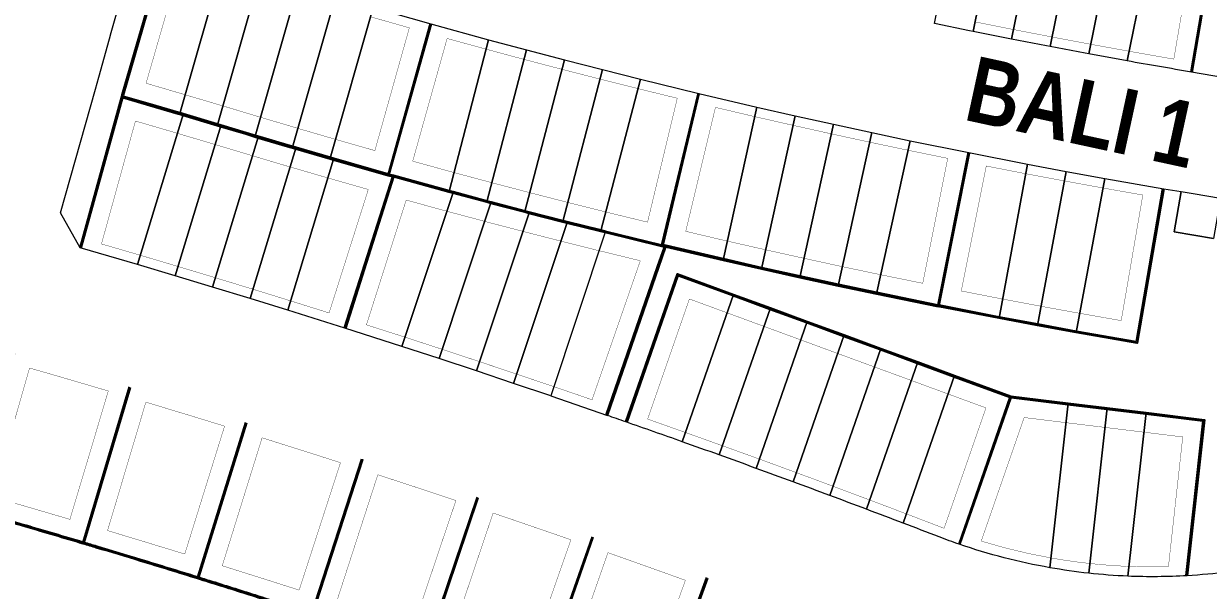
# Model space of a CAD drawing. Header units: centimetres. Extents: x -6122352 to 6876996, y -1694241 to 2592194.
# Drawn here: x 1224188 to 1405291, y -14655 to 72043 of the extents above; entities that cross this region are included whole.
import ezdxf

# ---------------------------------------------------------------- set-up
doc = ezdxf.new("R2010")
doc.units = ezdxf.units.CM
doc.header["$MEASUREMENT"] = 0
doc.linetypes.add('XR-AR-END-SETTING OUT PLAN$0$23261-XR-AR-SI-GF$0$HIDDEN', pattern=[0.375, 0.25, -0.125])
for name, color, linetype, lineweight, true_color in [('08-Compound Wall-2', 6, 'Continuous', 25, 0xff00ff), ('23585-XR-AR-DAMAC PLOT LIMITS$0$1-End units', 7, 'Continuous', 5, 0xf8991e), ('23585-XR-AR-DAMAC PLOT LIMITS$0$1-Open Space', 7, 'Continuous', 5, 0x90cf5a), ('23585-XR-AR-DAMAC PLOT LIMITS$0$1-Utility', 7, 'Continuous', 5, 0x8db1ff)]:
    doc.layers.add(name, color=color, linetype=linetype, lineweight=lineweight, true_color=true_color)
for name, color, linetype, lineweight in [('23585-XR-AR-BOUNDARY WALLS AND SETBACKS$0$A-ANNO-TEXT', 3, 'Continuous', 25), ('23585-XR-AR-DAMAC PLOT LIMITS$0$1-Mid units', 41, 'Continuous', 5), ('A-ANNO-TEXT', 3, 'Continuous', 25)]:
    doc.layers.add(name, color=color, linetype=linetype, lineweight=lineweight)
for name, color, linetype in [('23585-XR-AR-BOUNDARY WALLS AND SETBACKS$0$cluster name', 2, 'Continuous'), ('23585-XR-AR-BOUNDARY WALLS AND SETBACKS$0$setback', 7, 'XR-AR-END-SETTING OUT PLAN$0$23261-XR-AR-SI-GF$0$HIDDEN'), ('@MI-REF LAYER', 7, 'Continuous')]:
    doc.layers.add(name, color=color, linetype=linetype)
doc.styles.add('23585-XR-AR-BOUNDARY WALLS AND SETBACKS$0$Arial', font='arialbd.ttf')

# ---------------------------------------------------------------- blocks, each defined once
blk = doc.blocks.new('23585-XR-AR-BOUNDARY WALLS AND SETBACKS$0$A$Cfa569a08')
at = {"layer": '23585-XR-AR-BOUNDARY WALLS AND SETBACKS$0$cluster name', "style": '23585-XR-AR-BOUNDARY WALLS AND SETBACKS$0$Arial', "width": 0.8}
blk.add_text('BALI 1', height=10, rotation=35.2666, dxfattribs=at).set_placement((497273.17, 2769944.17))
blk = doc.blocks.new('23585-XR-AR-BOUNDARY WALLS AND SETBACKS')
at = {"layer": '08-Compound Wall-2'}
for points in [[(497291.57, 2769974.95), (497276.91, 2769993.82)], [(497276.75, 2769993.7), (497291.42, 2769974.83)], [(497301.63, 2769959.59), (497316.21, 2769940.78), (497308.86, 2769935.13), (497304.07, 2769931.51), (497299.27, 2769927.91), (497291.73, 2769922.34), (497277.67, 2769941.54)], [(497301.79, 2769959.71), (497316.49, 2769940.75), (497308.98, 2769934.97), (497304.19, 2769931.35), (497299.39, 2769927.75), (497291.77, 2769922.12)], [(497277.51, 2769941.42), (497291.57, 2769922.22), (497283.88, 2769916.63), (497279, 2769913.14), (497274.1, 2769909.68), (497269.19, 2769906.24), (497264.25, 2769902.82), (497256.82, 2769897.76), (497256.4, 2769897.47), (497243.08, 2769917.19)], [(497272.55, 2769874.98), (497261.15, 2769896.1), (497269.28, 2769900.3), (497274.61, 2769903.06), (497279.94, 2769905.81), (497285.27, 2769908.57), (497290.6, 2769911.32), (497295.93, 2769914.08), (497301.26, 2769916.84), (497309.39, 2769921.04), (497316.1, 2769926.77), (497320.66, 2769930.67), (497325.22, 2769934.57), (497332.05, 2769940.41), (497347.87, 2769922.36)], [(497320.88, 2769899.97), (497309.56, 2769920.93), (497316.23, 2769926.62), (497320.79, 2769930.52), (497325.35, 2769934.42), (497332.03, 2769940.13), (497347.72, 2769922.22)], [(497269.91, 2769873.56), (497258.5, 2769894.68), (497256.93, 2769897.59), (497264.37, 2769902.66), (497269.3, 2769906.07), (497274.22, 2769909.51), (497279.12, 2769912.98), (497284, 2769916.47), (497291.77, 2769922.12)], [(497272.73, 2769875.08), (497261.42, 2769896.01), (497269.37, 2769900.12), (497274.7, 2769902.88), (497280.03, 2769905.63), (497285.36, 2769908.39), (497290.69, 2769911.15), (497296.02, 2769913.9), (497301.35, 2769916.66), (497309.4, 2769920.82), (497320.71, 2769899.87)], [(497242.91, 2769917.08), (497256.29, 2769897.27), (497248.95, 2769892.36), (497248.38, 2769891.99), (497243.93, 2769889.05), (497243.37, 2769888.68), (497238.89, 2769885.76), (497238.35, 2769885.41), (497233.84, 2769882.5), (497233.3, 2769882.16), (497228.77, 2769879.27), (497228.24, 2769878.94), (497220.74, 2769874.23), (497220.19, 2769873.89), (497207.58, 2769894.19)], [(497269.73, 2769873.46), (497258.33, 2769894.58), (497256.81, 2769897.39), (497256.48, 2769897.16), (497249.06, 2769892.2), (497248.49, 2769891.82), (497244.04, 2769888.88), (497243.48, 2769888.52), (497239, 2769885.59), (497238.46, 2769885.24), (497233.95, 2769882.33), (497233.41, 2769881.99), (497228.88, 2769879.1), (497228.35, 2769878.77), (497220.93, 2769874.11), (497233.04, 2769853.03)], [(497207.41, 2769894.08), (497220.02, 2769873.78), (497212.68, 2769869.26), (497212.23, 2769868.99), (497207.55, 2769866.15), (497207.1, 2769865.88), (497206.9, 2769865.76), (497206.44, 2769865.48), (497202.57, 2769863.16), (497202.4, 2769863.06), (497201.96, 2769862.79), (497200.71, 2769862.06), (497197.25, 2769859.99), (497196.8, 2769859.73), (497192.1, 2769856.91), (497191.65, 2769856.64), (497191.46, 2769856.52), (497187.6, 2769854.19), (497183.92, 2769851.95), (497183.81, 2769852.11), (497171.47, 2769872.35)], [(497196.72, 2769831.53), (497184.02, 2769851.78), (497187.71, 2769854.02), (497191.56, 2769856.35), (497191.76, 2769856.47), (497192.21, 2769856.74), (497196.9, 2769859.55), (497197.35, 2769859.82), (497200.82, 2769861.89), (497202.06, 2769862.62), (497202.51, 2769862.89), (497202.67, 2769862.99), (497206.54, 2769865.31), (497207.01, 2769865.59), (497207.2, 2769865.71), (497207.65, 2769865.98), (497212.34, 2769868.82), (497212.78, 2769869.09), (497220.21, 2769873.66), (497220.76, 2769874), (497232.87, 2769852.93)], [(497196.55, 2769831.43), (497183.8, 2769851.76), (497183.64, 2769852.01), (497171.3, 2769872.25)], [(497298.53, 2769868.04), (497298.53, 2769868.04)], [(497298.53, 2769868.04), (497298.53, 2769868.04)], [(497249.54, 2769841.38), (497249.55, 2769841.38)], [(497249.55, 2769841.38), (497249.54, 2769841.38)]]:
    blk.add_lwpolyline(points, dxfattribs=at)
for points in [[(497314.98, 2769876.5), (497326.19, 2769854.38, 0.001445), (497318.13, 2769850.26, 0.001364), (497310.54, 2769846.33), (497310.1, 2769846.1), (497298.62, 2769868.08)], [(497298.45, 2769867.99), (497309.92, 2769846, 0.001445), (497301.91, 2769841.79, 0.001317), (497294.62, 2769837.92), (497293.92, 2769837.54), (497282.19, 2769859.39)], [(497282.01, 2769859.29), (497293.74, 2769837.44, 0.001445), (497285.78, 2769833.14, 0.001269), (497278.81, 2769829.32), (497277.84, 2769828.79), (497265.86, 2769850.5)], [(497265.68, 2769850.41), (497277.67, 2769828.69, 0.001445), (497269.75, 2769824.29, 0.001221), (497263.09, 2769820.54), (497261.87, 2769819.85), (497249.63, 2769841.43)], [(497249.46, 2769841.33), (497261.69, 2769819.75, 0.001445), (497253.83, 2769815.26, 0.001173), (497247.47, 2769811.59, 0.000272), (497246, 2769810.73), (497233.51, 2769832.16)], [(497233.34, 2769832.06), (497245.83, 2769810.63, 0.001445), (497238.02, 2769806.05, 0.001125), (497231.96, 2769802.45, 0.00032), (497230.24, 2769801.42), (497217.5, 2769822.7)], [(497217.33, 2769822.6), (497230.07, 2769801.32, 0.001445), (497222.32, 2769796.65, 0.001077), (497216.56, 2769793.14, 0.000348), (497214.7, 2769792), (497201.71, 2769813.13)], [(497261.88, 2769819.63, 0.001461), (497253.93, 2769815.09, 0.001173), (497247.57, 2769811.41, 0.000288), (497246.01, 2769810.51)], [(497230.26, 2769801.2, 0.001461), (497222.42, 2769796.48, 0.001077), (497216.66, 2769792.97, 0.00038), (497214.63, 2769791.72), (497201.54, 2769813.03)], [(497246.01, 2769810.51, 0.001461), (497238.12, 2769805.88, 0.001125), (497232.06, 2769802.28, 0.000336), (497230.26, 2769801.2)]]:
    blk.add_lwpolyline(points, format="xyb", dxfattribs=at)
at = {"layer": '23585-XR-AR-BOUNDARY WALLS AND SETBACKS$0$setback', "ltscale": 40, "const_width": 0.05}
blk.add_lwpolyline([(497276.23, 2769989.64), (497288.2, 2769974.24, -0.001598), (497282.69, 2769970.01), (497277.91, 2769966.38), (497277.48, 2769966.06), (497273.12, 2769962.79), (497272.68, 2769962.47), (497268.3, 2769959.22), (497267.87, 2769958.9), (497263.47, 2769955.68)], format="xyb", dxfattribs=at)
for points in [[(497300.33, 2769956.7), (497312.27, 2769941.29), (497307.16, 2769937.36), (497302.39, 2769933.74), (497297.6, 2769930.15), (497292.41, 2769926.32), (497280.89, 2769942.05), (497285.85, 2769945.71), (497290.65, 2769949.32), (497295.44, 2769952.95)], [(497246.31, 2769917.58), (497251.41, 2769921.05), (497256.35, 2769924.47), (497261.27, 2769927.91), (497266.18, 2769931.38), (497271.06, 2769934.88), (497276.05, 2769938.5), (497287.57, 2769922.77), (497282.24, 2769918.9), (497277.38, 2769915.42), (497272.49, 2769911.97), (497267.59, 2769908.54), (497262.67, 2769905.13), (497257.23, 2769901.42)], [(497241.34, 2769914.22), (497252.25, 2769898.06), (497247.34, 2769894.77), (497246.78, 2769894.4), (497242.33, 2769891.47), (497241.79, 2769891.11), (497237.31, 2769888.19), (497236.77, 2769887.84), (497232.27, 2769884.94), (497231.74, 2769884.6), (497227.22, 2769881.72), (497226.7, 2769881.39), (497221.12, 2769877.89), (497210.83, 2769894.45), (497216.05, 2769897.73), (497221.12, 2769900.95), (497226.17, 2769904.21), (497231.2, 2769907.49), (497236.22, 2769910.8)], [(497266.56, 2769873.45), (497255.86, 2769893.25), (497255.86, 2769893.26), (497250.67, 2769889.79), (497250.1, 2769889.4), (497245.63, 2769886.46), (497245.07, 2769886.09), (497240.58, 2769883.16), (497240.03, 2769882.81), (497235.52, 2769879.89), (497234.97, 2769879.55), (497230.43, 2769876.65), (497229.9, 2769876.31), (497224.83, 2769873.14), (497234.81, 2769855.76), (497240.16, 2769858.82), (497245.39, 2769861.77), (497250.63, 2769864.7), (497255.89, 2769867.61), (497261.15, 2769870.51)], [(497198.32, 2769834.25), (497187.96, 2769850.78), (497189.21, 2769851.54), (497193.06, 2769853.87), (497193.25, 2769853.98), (497193.7, 2769854.25), (497198.39, 2769857.07), (497198.84, 2769857.33), (497202.3, 2769859.39), (497203.54, 2769860.13), (497203.99, 2769860.39), (497204.16, 2769860.5), (497208.03, 2769862.82), (497208.5, 2769863.1), (497208.7, 2769863.22), (497209.15, 2769863.5), (497213.84, 2769866.34), (497214.3, 2769866.62), (497219.73, 2769869.96), (497229.61, 2769852.78), (497224.28, 2769849.69), (497219.09, 2769846.66), (497213.92, 2769843.61), (497208.76, 2769840.54), (497203.61, 2769837.46)]]:
    blk.add_lwpolyline(points, close=True, dxfattribs=at)
for points in [[(497322.69, 2769902.72), (497313.18, 2769920.33), (497318.05, 2769924.49), (497322.61, 2769928.39), (497327.17, 2769932.29), (497331.75, 2769936.2), (497344.91, 2769921.18, -0.017166), (497340.74, 2769916.69, -0.016526), (497336.43, 2769912.65, -0.016523), (497331.87, 2769908.9, -0.030985)], [(497274.48, 2769877.72), (497265.24, 2769894.84), (497270.65, 2769897.64), (497275.98, 2769900.39), (497281.32, 2769903.15), (497286.65, 2769905.9), (497291.98, 2769908.66), (497297.31, 2769911.42), (497302.64, 2769914.17), (497308.15, 2769917.02), (497317.42, 2769899.85, -0.000657), (497317.21, 2769899.75, 0.000918), (497311.96, 2769897.13, 0.000939), (497306.59, 2769894.42, 0.000939), (497301.23, 2769891.7, 0.000939), (497295.89, 2769888.96, 0.000939), (497290.56, 2769886.2, 0.000939), (497285.23, 2769883.41, 0.000939), (497279.92, 2769880.61, 0.000963)], [(497296.57, 2769865.32), (497306.05, 2769847.14, 0.000983), (497300.6, 2769844.27, 0.000983), (497295.15, 2769841.37), (497285.45, 2769859.44, -0.001012), (497291.14, 2769862.46, -0.000966)], [(497280.17, 2769856.6), (497289.86, 2769838.54, 0.000983), (497284.44, 2769835.6, 0.000983), (497279.03, 2769832.64), (497269.12, 2769850.59, -0.001012), (497274.77, 2769853.67, -0.000966)], [(497263.87, 2769847.69), (497273.78, 2769829.74, 0.000983), (497268.39, 2769826.74, 0.000983), (497263.01, 2769823.72), (497252.9, 2769841.55, -0.001012), (497258.5, 2769844.7, -0.000966)], [(497247.68, 2769838.59), (497257.79, 2769820.76, 0.000983), (497252.44, 2769817.69, 0.000983), (497247.1, 2769814.61), (497236.78, 2769832.32, -0.001012), (497242.35, 2769835.54, -0.000966)], [(497231.59, 2769829.3), (497241.91, 2769811.59, 0.000983), (497236.6, 2769808.46, 0.000983), (497231.29, 2769805.31), (497220.76, 2769822.9, -0.001012), (497226.3, 2769826.19, -0.000966)], [(497215.62, 2769819.82), (497226.14, 2769802.23, 0.000983), (497220.86, 2769799.04, 0.000978), (497215.62, 2769795.85), (497204.89, 2769813.32, -0.001008), (497210.36, 2769816.65, -0.000966)]]:
    blk.add_lwpolyline(points, format="xyb", close=True, dxfattribs=at)
blk.add_lwpolyline([(497200.48, 2769888.06), (497205.73, 2769891.29), (497216.02, 2769874.72), (497211.16, 2769871.73), (497210.72, 2769871.46), (497206.05, 2769868.63), (497205.6, 2769868.36), (497205.41, 2769868.24), (497204.95, 2769867.97), (497201.08, 2769865.65), (497200.92, 2769865.55), (497200.48, 2769865.29), (497199.23, 2769864.55), (497195.77, 2769862.49), (497195.31, 2769862.21), (497190.61, 2769859.39), (497190.16, 2769859.12), (497189.96, 2769859), (497186.1, 2769856.67), (497184.8, 2769855.88), (497174.64, 2769872.52)], dxfattribs=at)
at = {"layer": '23585-XR-AR-BOUNDARY WALLS AND SETBACKS$0$A-ANNO-TEXT'}
blk.add_blockref('23585-XR-AR-BOUNDARY WALLS AND SETBACKS$0$A$Cfa569a08', (0, 0), dxfattribs=at)
blk = doc.blocks.new('A$C9d9485f6')
at = {"layer": 'A-ANNO-TEXT', "rotation": 312.4881850805905}
blk.add_blockref('23585-XR-AR-BOUNDARY WALLS AND SETBACKS', (-2377088.53, -1504219.25), dxfattribs=at)
blk = doc.blocks.new('23585-XR-AR-DAMAC PLOT LIMITS')
at = {"layer": '23585-XR-AR-DAMAC PLOT LIMITS$0$1-End units', "color": 251, "true_color": 0x636466}
for points in [[(497276.77, 2769993.84), (497279.31, 2769995.82), (497280.81, 2769997.01), (497283.92, 2769999.45), (497284.02, 2769999.53), (497299.33, 2769981.04), (497298.81, 2769980.63), (497294.09, 2769976.92), (497291.49, 2769974.89)], [(497308.98, 2769934.97), (497294.53, 2769954.14), (497301.79, 2769959.71), (497316.49, 2769940.75)], [(497299.4, 2769927.75), (497291.77, 2769922.12), (497277.59, 2769941.48), (497284.95, 2769946.91)], [(497291.77, 2769922.12), (497284, 2769916.47), (497270.19, 2769936.1), (497277.59, 2769941.48)], [(497264.37, 2769902.66), (497256.93, 2769897.59), (497256.43, 2769897.25), (497243, 2769917.14), (497250.56, 2769922.29)], [(497256.43, 2769897.25), (497249, 2769892.28), (497248.44, 2769891.9), (497235.39, 2769912.05), (497243, 2769917.14)], [(497228.3, 2769878.85), (497220.79, 2769874.14), (497220.16, 2769873.75), (497207.5, 2769894.14), (497215.25, 2769899)], [(497258.51, 2769894.68), (497256.93, 2769897.59), (497256.43, 2769897.25), (497249, 2769892.28), (497261.87, 2769869.19), (497269.91, 2769873.56)], [(497220.16, 2769873.75), (497212.73, 2769869.17), (497212.28, 2769868.9), (497199.7, 2769889.34), (497207.5, 2769894.14)], [(497240.9, 2769857.51), (497232.95, 2769852.98), (497220.79, 2769874.14), (497228.3, 2769878.85), (497228.83, 2769879.19)], [(497191.7, 2769856.55), (497191.51, 2769856.44), (497187.66, 2769854.1), (497183.8, 2769851.76), (497183.64, 2769852.01), (497171.3, 2769872.25), (497179.12, 2769876.99)], [(497232.95, 2769852.98), (497225.03, 2769848.4), (497212.73, 2769869.17), (497220.16, 2769873.75), (497220.79, 2769874.14)], [(497204.38, 2769836.17), (497196.55, 2769831.43), (497183.8, 2769851.76), (497187.66, 2769854.1), (497191.51, 2769856.44), (497191.7, 2769856.55), (497192.15, 2769856.82)]]:
    blk.add_lwpolyline(points, close=True, dxfattribs=at)
for points in [[(497291.49, 2769974.89, -0.002289), (497283.6, 2769968.81), (497269.47, 2769988.22), (497276.09, 2769993.31), (497276.77, 2769993.84)], [(497347.87, 2769922.36, -0.024954), (497341.8, 2769915.63), (497325.22, 2769934.57), (497332.05, 2769940.41)], [(497332.78, 2769907.71, -0.0394), (497320.79, 2769899.92), (497309.39, 2769921.04), (497316.1, 2769926.77)], [(497320.79, 2769899.92, -0.009044), (497317.88, 2769898.41, 0.000918), (497312.63, 2769895.79), (497301.26, 2769916.84), (497309.39, 2769921.04)], [(497280.62, 2769879.29, 0.001432), (497272.55, 2769874.98), (497261.15, 2769896.1), (497269.28, 2769900.3)]]:
    blk.add_lwpolyline(points, format="xyb", close=True, dxfattribs=at)
at = {"layer": '23585-XR-AR-DAMAC PLOT LIMITS$0$1-Mid units', "color": 251, "true_color": 0x636466}
for points in [[(497264.69, 2769984.59), (497268.29, 2769987.32), (497269.47, 2769988.22), (497283.6, 2769968.81), (497278.82, 2769965.19)], [(497260.44, 2769981.41), (497263.94, 2769984.03), (497264.69, 2769984.59), (497278.82, 2769965.19), (497278.38, 2769964.86), (497274.01, 2769961.59), (497259.88, 2769980.99)], [(497259.88, 2769980.99), (497274.01, 2769961.59), (497273.58, 2769961.26), (497269.19, 2769958.02), (497255.06, 2769977.42), (497255.62, 2769977.83), (497259.25, 2769980.51)], [(497255.06, 2769977.42), (497269.19, 2769958.02), (497268.76, 2769957.69), (497264.35, 2769954.47), (497250.22, 2769973.87), (497250.78, 2769974.28), (497254.53, 2769977.02)], [(497250.22, 2769973.87), (497264.35, 2769954.47), (497263.91, 2769954.15), (497259.49, 2769950.95), (497245.36, 2769970.35), (497245.92, 2769970.76), (497249.79, 2769973.56)], [(497308.98, 2769934.97), (497304.2, 2769931.35), (497289.75, 2769950.51), (497294.53, 2769954.14)], [(497304.2, 2769931.35), (497299.4, 2769927.75), (497284.95, 2769946.91), (497289.75, 2769950.51)], [(497284, 2769916.47), (497279.12, 2769912.98), (497265.31, 2769932.61), (497270.19, 2769936.1)], [(497279.12, 2769912.98), (497274.22, 2769909.51), (497260.41, 2769929.14), (497265.31, 2769932.61)], [(497274.22, 2769909.51), (497269.3, 2769906.07), (497255.49, 2769925.7), (497260.41, 2769929.14)], [(497269.3, 2769906.07), (497264.37, 2769902.66), (497250.56, 2769922.29), (497255.49, 2769925.7)], [(497248.44, 2769891.9), (497243.98, 2769888.96), (497243.43, 2769888.6), (497230.38, 2769908.74), (497235.39, 2769912.05)], [(497243.43, 2769888.6), (497238.95, 2769885.68), (497238.4, 2769885.32), (497225.36, 2769905.47), (497230.38, 2769908.74)], [(497238.4, 2769885.32), (497233.89, 2769882.42), (497233.36, 2769882.07), (497220.31, 2769902.22), (497225.36, 2769905.47)], [(497233.36, 2769882.07), (497228.83, 2769879.19), (497228.3, 2769878.85), (497215.25, 2769899), (497220.31, 2769902.22)], [(497261.87, 2769869.19), (497256.61, 2769866.3), (497243.98, 2769888.96), (497248.44, 2769891.9), (497249, 2769892.28)], [(497212.28, 2769868.9), (497207.6, 2769866.06), (497207.15, 2769865.79), (497194.57, 2769886.23), (497199.7, 2769889.34)], [(497256.61, 2769866.3), (497251.36, 2769863.39), (497238.95, 2769885.68), (497243.43, 2769888.6), (497243.98, 2769888.96)], [(497207.15, 2769865.79), (497206.95, 2769865.67), (497206.49, 2769865.39), (497202.62, 2769863.07), (497202.46, 2769862.98), (497202.01, 2769862.71), (497189.42, 2769883.15), (497194.57, 2769886.23)], [(497251.36, 2769863.39), (497246.13, 2769860.46), (497233.89, 2769882.42), (497238.4, 2769885.32), (497238.95, 2769885.68)], [(497197.3, 2769859.91), (497196.85, 2769859.64), (497184.27, 2769880.07), (497188.51, 2769882.61), (497189.42, 2769883.15), (497202.01, 2769862.71), (497200.77, 2769861.97)], [(497246.13, 2769860.46), (497240.9, 2769857.51), (497228.83, 2769879.19), (497233.36, 2769882.07), (497233.89, 2769882.42)], [(497192.15, 2769856.82), (497191.7, 2769856.55), (497179.12, 2769876.99), (497184.27, 2769880.07), (497196.85, 2769859.64)], [(497225.03, 2769848.4), (497219.85, 2769845.37), (497207.6, 2769866.06), (497212.28, 2769868.9), (497212.73, 2769869.17)], [(497219.85, 2769845.37), (497214.68, 2769842.32), (497202.46, 2769862.98), (497202.62, 2769863.07), (497206.49, 2769865.39), (497206.95, 2769865.67), (497207.15, 2769865.79), (497207.6, 2769866.06)], [(497202.46, 2769862.98), (497214.68, 2769842.32), (497209.53, 2769839.26), (497197.3, 2769859.91), (497200.77, 2769861.97), (497202.01, 2769862.71)], [(497209.53, 2769839.26), (497204.38, 2769836.17), (497192.15, 2769856.82), (497196.85, 2769859.64), (497197.3, 2769859.91)]]:
    blk.add_lwpolyline(points, close=True, dxfattribs=at)
for points in [[(497341.8, 2769915.63, -0.016525), (497337.42, 2769911.52), (497320.66, 2769930.67), (497325.22, 2769934.57)], [(497337.42, 2769911.52, -0.016523), (497332.78, 2769907.71), (497316.1, 2769926.77), (497320.66, 2769930.67)], [(497312.63, 2769895.79, 0.000939), (497307.27, 2769893.09), (497295.93, 2769914.08), (497301.26, 2769916.84)], [(497307.27, 2769893.09, 0.000939), (497301.92, 2769890.37), (497290.6, 2769911.32), (497295.93, 2769914.08)], [(497301.92, 2769890.37, 0.000939), (497296.58, 2769887.63), (497285.27, 2769908.57), (497290.6, 2769911.32)], [(497296.58, 2769887.63, 0.000939), (497291.25, 2769884.87), (497279.94, 2769905.81), (497285.27, 2769908.57)], [(497291.25, 2769884.87, 0.000939), (497285.93, 2769882.09), (497274.61, 2769903.06), (497279.94, 2769905.81)], [(497285.93, 2769882.09, 0.000939), (497280.62, 2769879.29), (497269.28, 2769900.3), (497274.61, 2769903.06)]]:
    blk.add_lwpolyline(points, format="xyb", close=True, dxfattribs=at)
at = {"layer": '23585-XR-AR-DAMAC PLOT LIMITS$0$1-Open Space', "color": 251, "true_color": 0x636466}
for points in [[(497351.67, 2769927.37, -0.017313), (497347.87, 2769922.36), (497332.05, 2769940.41), (497325.22, 2769934.57), (497320.66, 2769930.67), (497316.1, 2769926.77), (497309.39, 2769921.04), (497301.26, 2769916.84), (497295.93, 2769914.08), (497290.6, 2769911.32), (497285.27, 2769908.57), (497279.94, 2769905.81), (497274.61, 2769903.06), (497269.28, 2769900.3), (497261.15, 2769896.1), (497272.55, 2769874.98, 0.000469), (497269.91, 2769873.56), (497258.51, 2769894.68), (497256.93, 2769897.59), (497264.37, 2769902.66), (497269.3, 2769906.07), (497274.22, 2769909.51), (497279.12, 2769912.98), (497284, 2769916.47), (497291.77, 2769922.12), (497299.4, 2769927.75), (497304.2, 2769931.35), (497308.98, 2769934.97), (497316.49, 2769940.75), (497301.79, 2769959.71), (497303.9, 2769961.36), (497307.71, 2769956.45), (497312.53, 2769960.19)], [(497253.93, 2769815.09, 0.001173), (497247.57, 2769811.41, 0.000288), (497246.02, 2769810.51, 0.001461), (497238.12, 2769805.88, 0.001125), (497232.06, 2769802.28, 0.000336), (497230.26, 2769801.2, 0.001461), (497222.42, 2769796.48, 0.001077), (497216.66, 2769792.97, 0.00038)]]:
    blk.add_lwpolyline(points, format="xyb", dxfattribs=at)
blk.add_lwpolyline([(497183.8, 2769851.76), (497196.55, 2769831.43), (497190.6, 2769832.84), (497180.22, 2769849.56), (497179.21, 2769851.18), (497176, 2769856.36), (497175.48, 2769857.21), (497170.17, 2769865.75), (497169.86, 2769866.24), (497171.3, 2769872.25), (497183.64, 2769852.01)], close=True, dxfattribs=at)
at = {"layer": '23585-XR-AR-DAMAC PLOT LIMITS$0$1-Utility', "color": 251, "true_color": 0x636466}
blk.add_lwpolyline([(497308.7, 2769965.12), (497312.53, 2769960.19), (497307.71, 2769956.45), (497303.9, 2769961.36), (497305.37, 2769962.51)], close=True, dxfattribs=at)
blk = doc.blocks.new('A$Cf093b529')
at = {"layer": 'A-ANNO-TEXT'}
blk.add_blockref('23585-XR-AR-DAMAC PLOT LIMITS', (-495391.99, -2768603.44), dxfattribs=at)

msp = doc.modelspace()

# ---------------------------------------------------------------- block references
at = {"layer": '@MI-REF LAYER', "xscale": 1000, "yscale": 1000, "zscale": 1000}
msp.add_blockref('A$C9d9485f6', (-23958.95046, 48155.57226), dxfattribs=at)
at = {"layer": '@MI-REF LAYER', "xscale": 1000, "yscale": 1000, "zscale": 1000, "rotation": 312.4882903633292}
msp.add_blockref('A$Cf093b529', (-891608.73293, 539022.72011), dxfattribs=at)

doc.saveas('drawing.dxf')
